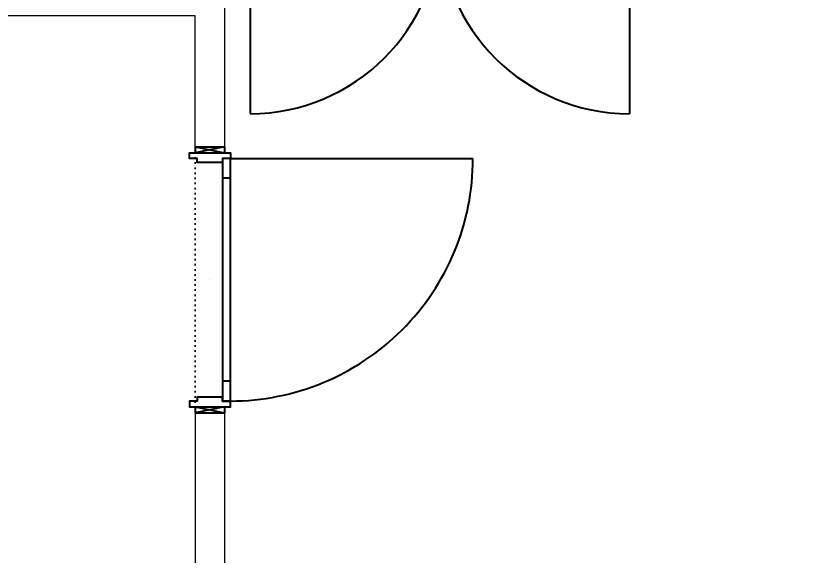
# Model space of a CAD drawing. Extents: x -5598 to 26293, y -3808 to 13850.
# Drawn here: x 203.3 to 610.9, y 1844.2 to 2120 of the extents above; entities that cross this region are included whole.
import ezdxf

# ---------------------------------------------------------------- set-up
doc = ezdxf.new("R2010")
doc.units = 0
doc.header["$LTSCALE"] = 100
doc.header["$MEASUREMENT"] = 0
doc.linetypes.add('DOT', pattern=[0.25, 0, -0.25])
for name, color, linetype in [('KA-PEN-11 @ 1', 5, 'Continuous'), ('KA-PEN-6 @ 1', 5, 'Continuous'), ('KOR KASA', 1, 'Continuous'), ('OLCU DIS', 7, 'Continuous')]:
    doc.layers.add(name, color=color, linetype=linetype)
doc.layers.add('Y-DUVAR GAZBETON', color=161, linetype='Continuous', lineweight=20)
doc.styles.add('OLC-50', font='romans.shx', dxfattribs={"width": 0.5, "height": 0.15})
doc.styles.add('olcu', font='romans.shx', dxfattribs={"width": 0.5})
doc.dimstyles.new('1-200', dxfattribs={"dimtxt": 40, "dimasz": 2, "dimexe": 0, "dimexo": 0, "dimgap": 10, "dimtad": 1, "dimdec": 4, "dimrnd": 0.1, "dimzin": 9, "dimdsep": 46, "dimtxsty": 'olcu', "dimblk1": 'SOL', "dimblk2": 'SAG', "dimsah": 1, "dimcen": 0, "dimse1": 1, "dimse2": 1, "dimclre": 13, "dimadec": 0, "dimazin": 0, "dimtfac": 1, "dimtdec": 4, "dimtix": 1, "dimtmove": 2, "dimatfit": 2, "dimldrblk": 'SOL', "dimfxl": 0, "dimtolj": 1, "dimarcsym": 0})

# ---------------------------------------------------------------- blocks, each defined once
blk = doc.blocks.new('*U486')
at = {"color": 0, "linetype": 'DOT', "ltscale": 0.1}
blk.add_line((-200, 15), (0, 15), dxfattribs=at)
at = {"color": 0}
for p, q in [((-100, 7.5), (-100, 7.5)), ((-187, -3), (-187, 1)), ((-110.1, -3), (-110.1, 1)), ((-90, -3), (-90, 1)), ((-13.1, -3), (-13.1, 1)), ((-197, -3), (-197, -100)), ((-3, -3), (-3, -100))]:
    blk.add_line(p, q, dxfattribs=at)
for points in [[(-200, 0), (-200, -3), (-197, -3), (-197, 1), (-195, 1), (-195, 14), (-197, 14), (-197, 18), (-200, 18), (-200, 15)], [(0, 0), (0, -3), (-3, -3), (-3, 1), (-5, 1), (-5, 14), (-3, 14), (-3, 18), (0, 18), (0, 15)]]:
    blk.add_lwpolyline(points, dxfattribs=at)
for points in [[(-197, -3), (-197, 1), (-100, 1), (-100, -3)], [(-100, -3), (-100, 1), (-3, 1), (-3, -3)]]:
    blk.add_lwpolyline(points, close=True, dxfattribs=at)
for centre, start, end in [((-197, -3), 270, 0), ((-3, -3), 180, 270)]:
    blk.add_arc(centre, 97, start, end, dxfattribs=at)
at = {"style": 'OLC-50', "width": 0.5, "flags": 1}
for tag, p in [('K-NO', (-222.76, -83.82)), ('K-KANRENK', (-42.31, -88.79)), ('K-BLOK', (-223.43, -120.56)), ('K-KASRENK', (-41.25, -126.74)), ('K-KAT', (-224.31, -156.03)), ('K-TAMACILMA', (-42.77, -165.71)), ('K-MAHALKOD', (-223.25, -193.98)), ('K-FOTOSEL', (-41.83, -201.71)), ('K-MAHALAD', (-224.78, -232.95)), ('K-HERMETIK', (-39.92, -236.3)), ('K-ACILISYON', (-223.83, -268.95)), ('K-HIDROLIK', (-42.21, -270.16)), ('K-YANGIN', (-221.93, -303.54)), ('K-KART', (-40.38, -303.83)), ('K-KANATTIP', (-224.21, -337.41)), ('K-BAND', (-41.83, -345.67)), ('K-KANATMALZ', (-222.39, -371.07)), ('K-MENFEZ', (-39.92, -380.26)), ('K-KASAMALZ', (-221.37, -410.06)), ('K-PBAR', (-42.21, -414.12)), ('K-KASATIP', (-222.05, -446.79)), ('K-ELEKTRIKLI', (-40.38, -447.79)), ('K-DUVAR', (-222.05, -485.23)), ('K-TIP', (-40.38, -486.44)), ('K-REZ1', (-40.38, -524.33)), ('K-REZ2', (-40.38, -560.76)), ('K-REZ3', (-40.38, -600.74))]:
    blk.add_attdef(tag, p, '', height=30, dxfattribs=at)
blk = doc.blocks.new('SOL')
at = {"color": 0}
for p, q in [((0, 30), (0, -6.96)), ((7.58, 0), (-6.97, 0))]:
    blk.add_line(p, q, dxfattribs=at)
blk.add_circle((0, 0), 3, dxfattribs=at)
blk = doc.blocks.new('SAG')
at = {"color": 0}
for p, q in [((0, -30), (0, 6.96)), ((7.58, 0), (-6.97, 0))]:
    blk.add_line(p, q, dxfattribs=at)
blk.add_circle((0, 0), 3, dxfattribs=at)
blk = doc.blocks.new('*D332')
at = {"layer": 'OLCU DIS', "color": 0, "lineweight": -2, "transparency": 16777216}
blk.add_line((21268, -935), (-2968, -935), dxfattribs=at)
at = {"layer": 'OLCU DIS', "color": 0, "lineweight": -2, "transparency": 16777216, "xscale": 2, "yscale": 2, "zscale": 2, "rotation": 180}
blk.add_blockref('SAG', (-2970, -935), dxfattribs=at)
at = {"layer": 'OLCU DIS', "color": 0, "lineweight": -2, "transparency": 16777216, "xscale": 2, "yscale": 2, "zscale": 2}
blk.add_blockref('SOL', (21270, -935), dxfattribs=at)
at = {"layer": 'OLCU DIS', "color": 0, "transparency": 16777216, "insert": (9295.64, -905), "char_height": 40, "attachment_point": 5, "style": 'olcu'}
blk.add_mtext('\\A1;24240', dxfattribs=at)
blk = doc.blocks.new('*U495')
at = {"layer": 'KOR KASA'}
for p, q in [((0, 126), (15, 126)), ((15, 126), (15, 123)), ((0, -7), (0, -10)), ((0, -7), (15, -7)), ((15, -7), (15, -10))]:
    blk.add_line(p, q, dxfattribs=at)
for points in [[(15, 126), (0, 123)], [(0, 126), (15, 123)], [(0, 126), (0, 123)], [(0, 123), (15, 123)], [(15, -7), (0, -10)], [(0, -7), (15, -10)], [(0, -10), (15, -10)]]:
    blk.add_lwpolyline(points, dxfattribs=at)
blk = doc.blocks.new('*U494')
at = {"color": 0, "lineweight": -2}
for p, q in [((-127, 18), (-127, 142)), ((-117, 18), (-117, 14)), ((-13.1, 18), (-13.1, 14)), ((-65, 7.5), (-65, 7.5))]:
    blk.add_line(p, q, dxfattribs=at)
at = {"color": 0, "linetype": 'DOT', "ltscale": 0.1}
blk.add_line((-130, 0), (0, 0), dxfattribs=at)
at = {"color": 0, "lineweight": -2}
for points in [[(-130, 15), (-130, 18), (-127, 18), (-127, 14), (-125, 14), (-125, 1), (-127, 1), (-127, -3), (-130, -3), (-130, 0)], [(0, 15), (0, 18), (-3, 18), (-3, 14), (-5, 14), (-5, 1), (-3, 1), (-3, -3), (0, -3), (0, 0)]]:
    blk.add_lwpolyline(points, dxfattribs=at)
blk.add_lwpolyline([(-127, 18), (-127, 14), (-3, 14), (-3, 18)], close=True, dxfattribs=at)
blk.add_arc((-127, 18), 124, 359.9997, 90, dxfattribs=at)
at = {"style": 'OLC-50', "width": 0.5, "flags": 1}
for tag, p in [('K-NO', (-187.76, -83.82)), ('K-KANRENK', (-7.31, -88.79)), ('K-BLOK', (-188.43, -120.56)), ('K-KASRENK', (-6.25, -126.74)), ('K-KAT', (-189.31, -156.03)), ('K-TAMACILMA', (-7.77, -165.71)), ('K-MAHALKOD', (-188.25, -193.98)), ('K-FOTOSEL', (-6.83, -201.71)), ('K-MAHALAD', (-189.78, -232.95)), ('K-HERMETIK', (-4.92, -236.3)), ('K-ACILISYON', (-188.83, -268.95)), ('K-HIDROLIK', (-7.21, -270.16)), ('K-YANGIN', (-186.93, -303.54)), ('K-KART', (-5.38, -303.83)), ('K-KANATTIP', (-189.21, -337.41)), ('K-BAND', (-6.83, -345.67)), ('K-KANATMALZ', (-187.39, -371.07)), ('K-MENFEZ', (-4.92, -380.26)), ('K-KASAMALZ', (-186.37, -410.06)), ('K-PBAR', (-7.21, -414.12)), ('K-KASATIP', (-187.05, -446.79)), ('K-ELEKTRIKLI', (-5.38, -447.79)), ('K-DUVAR', (-187.05, -485.23)), ('K-TIP', (-5.38, -486.44)), ('K-REZ1', (-5.38, -524.33)), ('K-REZ2', (-5.38, -560.76)), ('K-REZ3', (-5.38, -600.74))]:
    blk.add_attdef(tag, p, '', height=30, dxfattribs=at)

msp = doc.modelspace()

# ---------------------------------------------------------------- linework, layer by layer
at = {"layer": 'Y-DUVAR GAZBETON'}
for p, q in [((310, 2170.00005), (310, 2053.00004)), ((295, 2120.00004), (-10, 2120.00004)), ((295, 2053.00004), (295, 2120.00004)), ((310, 2053.00004), (295, 2053.00004)), ((295, 1917.00004), (295, 1780)), ((310, 1917.00004), (295, 1917.00004)), ((310, 1917.00004), (310, 1780))]:
    msp.add_line(p, q, dxfattribs=at)

# ---------------------------------------------------------------- block references
at = {"layer": 'KA-PEN-11 @ 1'}
msp.add_blockref('*U486', (520, 2170.00004), dxfattribs=at)
at = {"layer": 'KA-PEN-6 @ 1', "rotation": 270}
msp.add_blockref('*U494', (295, 1920.00004), dxfattribs=at)
at = {"layer": 'KOR KASA'}
msp.add_blockref('*U495', (295, 1927.00004), dxfattribs=at)

# ---------------------------------------------------------------- dimensions: what is measured, and where the dimension line sits
at = {"layer": 'OLCU DIS', "color": 7}
dim = msp.add_linear_dim(base=(-2970, -935), p1=(21270, -635), p2=(-2970, 7535), dimstyle='1-200', dxfattribs=at)
dim.commit()
dim.dimension.update_dxf_attribs({"geometry": '*D332', "text_midpoint": (9295.63768, -905), "dimtype": 160})

doc.saveas('drawing.dxf')
